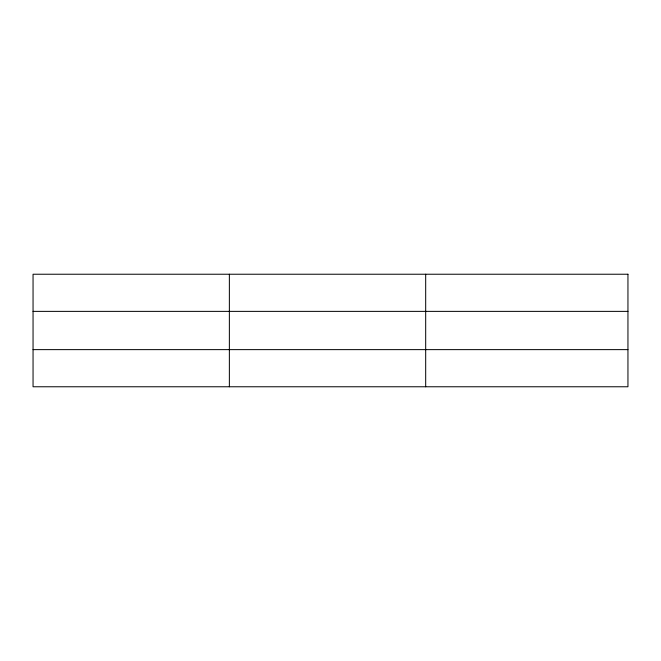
<?xml version="1.0" encoding="UTF-8"?>
<svg xmlns="http://www.w3.org/2000/svg" width="661" height="661" viewBox="0 0 661 661"><rect width="100%" height="100%" fill="white"/><g stroke="black" fill="none" stroke-linecap="round" stroke-linejoin="round"><path stroke-width="0.99" d="M229.367 274.232L229.367 386.768M425.684 274.232L425.684 386.768M33.05 311.372L627.95 311.372M33.05 349.628L627.95 349.628M627.95 274.232L627.95 386.768L33.05 386.768L33.05 274.232L627.95 274.232"/></g></svg>
